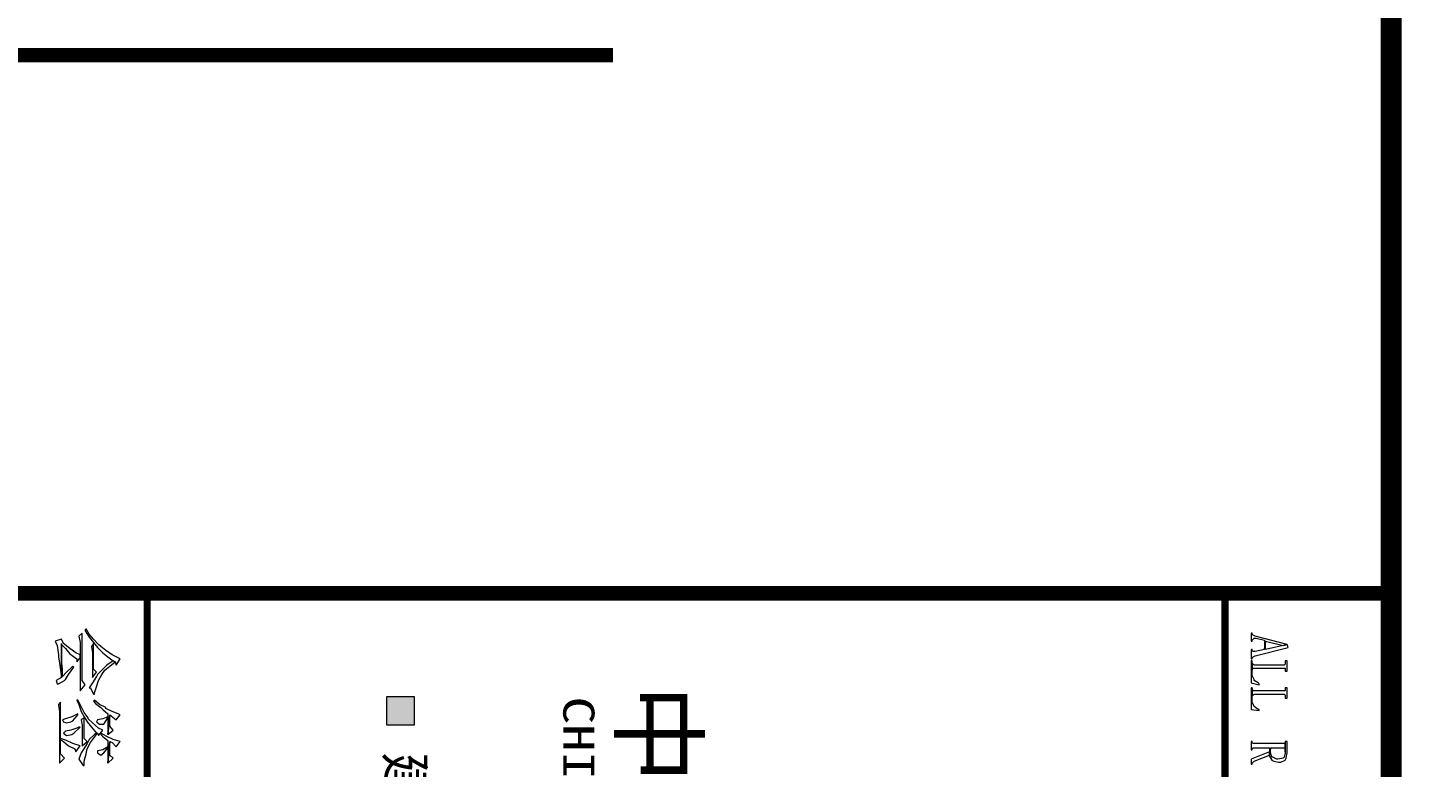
# Model space of a CAD drawing. Header units: millimetres. Extents: x 53009415 to 54059915, y 20499171 to 20796171.
# Drawn here: x 53812073 to 53845165, y 20529980 to 20547790 of the extents above; entities that cross this region are included whole.
import ezdxf

# ---------------------------------------------------------------- set-up
doc = ezdxf.new("R2010")
doc.units = ezdxf.units.MM
doc.header["$LTSCALE"] = 1000
doc.layers.add('DIM_SYMB', color=3, linetype='Continuous')
doc.layers.add('PUB_TITLE', color=7, linetype='Continuous', lineweight=20)
doc.styles.add('宋体', font='')
doc.styles.get('宋体').set_extended_font_data('宋体')

# ---------------------------------------------------------------- blocks, each defined once
blk = doc.blocks.new('2015AACI_TQ_A2')
at = {"layer": 'PUB_TITLE'}
blk.add_hatch(color=256, dxfattribs=at).paths.add_polyline_path([(-5366.8, 35160.8), (-5366.8, 35295.8), (-5501.8, 35295.8), (-5501.8, 35160.8)])
for points, const_width in [([(-6000, 40000), (-6000, 0)], 70), ([(-6000, 39200), (0, 39200)], 35), ([(-6000, 34007.9), (0, 34007.9)], 35)]:
    blk.add_lwpolyline(points, dxfattribs=dict(at, const_width=const_width))
for points in [[(-6000, 39200), (0, 39200), (0, 40000), (-6000, 40000)], [(-6000, 0), (0, 0), (0, 40000), (-6000, 40000)], [(-5501.8, 35160.8), (-5366.8, 35160.8), (-5366.8, 35295.8), (-5501.8, 35295.8)]]:
    blk.add_lwpolyline(points, close=True, dxfattribs=at)
at = {"layer": 'PUB_TITLE', "lineweight": 0}
for points in [[(-5754.2, 39499.2), (-5794, 39344.9), (-5799, 39335), (-5804, 39330), (-5809, 39330), (-5809, 39325), (-5769.2, 39325), (-5769.2, 39330), (-5774.1, 39330), (-5784.1, 39340), (-5784.1, 39349.9), (-5774.1, 39389.7), (-5729.3, 39389.7), (-5769.2, 39394.7), (-5749.3, 39479.3), (-5749.3, 39479.3)], [(-5739.3, 39504.2), (-5754.2, 39499.2), (-5749.3, 39479.3), (-5729.3, 39394.7), (-5769.2, 39394.7), (-5729.3, 39389.7), (-5719.4, 39344.9), (-5719.4, 39335), (-5724.4, 39330), (-5729.3, 39330), (-5729.3, 39325), (-5684.6, 39325), (-5684.6, 39330), (-5689.5, 39330), (-5694.5, 39335), (-5699.5, 39344.9)], [(-5624.8, 39499.2), (-5674.6, 39499.2), (-5674.6, 39489.2), (-5664.7, 39489.2), (-5659.7, 39489.2), (-5654.7, 39484.3), (-5654.7, 39340), (-5659.7, 39335), (-5664.7, 39330), (-5629.8, 39330), (-5639.8, 39335), (-5639.8, 39340), (-5639.8, 39484.3), (-5639.8, 39489.2), (-5629.8, 39489.2), (-5624.8, 39489.2)], [(-5495.5, 39499.2), (-5545.2, 39499.2), (-5545.2, 39489.2), (-5540.3, 39489.2), (-5530.3, 39489.2), (-5530.3, 39484.3), (-5530.3, 39340), (-5530.3, 39335), (-5540.3, 39330), (-5505.4, 39330), (-5510.4, 39335), (-5515.4, 39340), (-5515.4, 39484.3), (-5510.4, 39489.2), (-5505.4, 39489.2), (-5495.5, 39489.2)], [(-5231.7, 39499.2), (-5286.5, 39499.2), (-5286.5, 39489.2), (-5281.5, 39489.2), (-5236.7, 39489.2), (-5231.7, 39489.2), (-5211.8, 39484.3), (-5206.9, 39479.3), (-5201.9, 39454.4), (-5201.9, 39449.4), (-5211.8, 39429.5), (-5211.8, 39424.6), (-5236.7, 39419.6), (-5256.6, 39419.6), (-5216.8, 39414.6), (-5196.9, 39424.6), (-5191.9, 39434.5), (-5186.9, 39459.4), (-5186.9, 39469.3), (-5196.9, 39489.2), (-5206.9, 39494.2)], [(-5281.5, 39489.2), (-5276.5, 39489.2), (-5276.5, 39484.3), (-5276.5, 39340), (-5276.5, 39335), (-5281.5, 39330), (-5286.5, 39330), (-5286.5, 39325), (-5246.7, 39325), (-5246.7, 39330), (-5251.6, 39330), (-5256.6, 39335), (-5256.6, 39340), (-5256.6, 39414.6), (-5236.7, 39414.6), (-5221.8, 39414.6), (-5216.8, 39414.6), (-5256.6, 39419.6), (-5256.6, 39484.3), (-5256.6, 39489.2), (-5251.6, 39489.2), (-5236.7, 39489.2)], [(-5221.8, 39414.6), (-5236.7, 39414.6), (-5201.9, 39325), (-5177, 39325), (-5177, 39330), (-5182, 39330), (-5186.9, 39335), (-5191.9, 39340)], [(-5565.1, 39364.8), (-5570.1, 39359.9), (-5580.1, 39340), (-5585, 39340), (-5604.9, 39330), (-5629.8, 39330), (-5664.7, 39330), (-5674.6, 39330), (-5674.6, 39325), (-5570.1, 39325), (-5560.2, 39364.8)], [(-5440.7, 39364.8), (-5440.7, 39359.9), (-5455.7, 39340), (-5455.7, 39340), (-5475.6, 39330), (-5505.4, 39330), (-5540.3, 39330), (-5545.2, 39330), (-5545.2, 39325), (-5440.7, 39325), (-5435.8, 39364.8)], [(-5684.6, 33878.7), (-5689.5, 33868.8), (-5704.5, 33838.9), (-5724.4, 33809.1), (-5744.3, 33784.2), (-5754.2, 33774.2), (-5779.1, 33749.3), (-5804, 33729.4), (-5828.9, 33714.5), (-5823.9, 33709.5), (-5818.9, 33709.5), (-5789.1, 33729.4), (-5764.2, 33749.3), (-5739.3, 33769.2), (-5739.3, 33769.2), (-5714.4, 33794.1), (-5694.5, 33819), (-5674.6, 33843.9), (-5669.6, 33853.8), (-5654.7, 33858.8)], [(-5669.6, 33853.8), (-5674.6, 33843.9), (-5674.6, 33843.9), (-5654.7, 33814), (-5634.8, 33794.1), (-5609.9, 33769.2), (-5600, 33764.3), (-5570.1, 33744.4), (-5545.2, 33729.4), (-5545.2, 33734.4), (-5515.4, 33749.3), (-5515.4, 33754.3), (-5520.4, 33754.3), (-5550.2, 33764.3), (-5580.1, 33774.2), (-5609.9, 33789.2), (-5629.8, 33804.1), (-5649.7, 33829)], [(-5415.9, 33878.7), (-5420.8, 33868.8), (-5430.8, 33838.9), (-5445.7, 33809.1), (-5450.7, 33809.1), (-5465.6, 33779.2), (-5485.5, 33754.3), (-5480.5, 33749.3), (-5470.6, 33759.3), (-5450.7, 33784.2), (-5440.7, 33794.1), (-5420.8, 33819), (-5405.9, 33819), (-5400.9, 33819), (-5321.3, 33819), (-5415.9, 33829), (-5410.9, 33833.9), (-5391, 33858.8)], [(-5341.2, 33843.9), (-5361.1, 33829), (-5415.9, 33829), (-5321.3, 33819)], [(-5286.5, 33878.7), (-5286.5, 33878.7), (-5296.4, 33843.9), (-5311.4, 33814), (-5326.3, 33784.2), (-5321.3, 33784.2), (-5311.4, 33794.1), (-5291.4, 33819), (-5261.6, 33819), (-5256.6, 33819), (-5182, 33819), (-5286.5, 33829), (-5281.5, 33838.9), (-5261.6, 33858.8)], [(-5206.9, 33843.9), (-5221.8, 33829), (-5286.5, 33829), (-5182, 33819)], [(-5619.9, 33764.3), (-5634.8, 33749.3), (-5759.2, 33749.3), (-5744.3, 33739.4), (-5714.4, 33744.4), (-5595, 33744.4)], [(-5341.2, 33794.1), (-5351.2, 33774.2), (-5376, 33744.4), (-5395.9, 33724.5), (-5400.9, 33724.5), (-5425.8, 33704.6), (-5455.7, 33689.6), (-5485.5, 33674.7), (-5485.5, 33669.7), (-5465.6, 33679.7), (-5430.8, 33689.6), (-5405.9, 33704.6), (-5381, 33719.5), (-5356.1, 33739.4), (-5326.3, 33764.3), (-5326.3, 33769.2), (-5316.3, 33774.2)], [(-5400.9, 33819), (-5405.9, 33819), (-5395.9, 33794.1), (-5391, 33769.2), (-5381, 33764.3), (-5371.1, 33779.2), (-5371.1, 33799.1), (-5371.1, 33799.1)], [(-5326.3, 33769.2), (-5326.3, 33764.3), (-5321.3, 33754.3), (-5296.4, 33729.4), (-5276.5, 33719.5), (-5246.7, 33699.6), (-5231.7, 33689.6), (-5201.9, 33679.7), (-5201.9, 33679.7), (-5172, 33699.6), (-5172, 33704.6), (-5191.9, 33704.6), (-5226.8, 33714.5), (-5251.6, 33719.5), (-5281.5, 33734.4), (-5301.4, 33749.3)], [(-5256.6, 33819), (-5261.6, 33819), (-5246.7, 33794.1), (-5241.7, 33769.2), (-5231.7, 33769.2), (-5221.8, 33784.2), (-5231.7, 33799.1), (-5231.7, 33799.1)], [(-5560.2, 33709.5), (-5580.1, 33694.6), (-5809, 33694.6), (-5794, 33679.7), (-5764.2, 33684.7), (-5704.5, 33684.7), (-5689.5, 33684.7), (-5530.3, 33684.7)], [(-5286.5, 33719.5), (-5301.4, 33704.6), (-5400.9, 33704.6), (-5391, 33689.6), (-5366.1, 33694.6), (-5266.6, 33694.6)], [(-5689.5, 33684.7), (-5704.5, 33684.7), (-5714.4, 33664.7), (-5734.3, 33634.9), (-5759.2, 33605), (-5779.1, 33595.1), (-5769.2, 33565.2), (-5749.3, 33575.2), (-5704.5, 33580.2), (-5694.5, 33580.2), (-5664.7, 33585.1), (-5629.8, 33590.1), (-5595, 33595.1), (-5759.2, 33595.1), (-5754.2, 33595.1), (-5734.3, 33615), (-5709.4, 33634.9), (-5684.6, 33669.7), (-5669.6, 33669.7)], [(-5644.8, 33654.8), (-5649.7, 33649.8), (-5644.8, 33644.8), (-5619.9, 33620), (-5600, 33600.1), (-5634.8, 33600.1), (-5679.6, 33595.1), (-5709.4, 33595.1), (-5739.3, 33595.1), (-5759.2, 33595.1), (-5595, 33595.1), (-5580.1, 33570.2), (-5565.1, 33575.2), (-5565.1, 33580.2), (-5580.1, 33610), (-5585, 33615), (-5609.9, 33629.9)], [(-5415.9, 33674.7), (-5420.8, 33674.7), (-5405.9, 33644.8), (-5395.9, 33615), (-5391, 33600.1), (-5381, 33605), (-5376, 33620), (-5381, 33639.9), (-5386, 33649.8)], [(-5356.1, 33684.7), (-5356.1, 33679.7), (-5351.2, 33669.7), (-5341.2, 33639.9), (-5336.2, 33615), (-5326.3, 33605), (-5316.3, 33620), (-5321.3, 33644.8), (-5326.3, 33654.8)], [(-5266.6, 33684.7), (-5266.6, 33684.7), (-5276.5, 33649.8), (-5291.4, 33620), (-5301.4, 33590.1), (-5296.4, 33590.1), (-5286.5, 33605), (-5266.6, 33629.9), (-5251.6, 33659.8), (-5236.7, 33664.7)], [(-5206.9, 33610), (-5226.8, 33590.1), (-5296.4, 33590.1), (-5301.4, 33590.1), (-5475.6, 33590.1), (-5465.6, 33580.2), (-5460.6, 33580.2), (-5430.8, 33585.1), (-5182, 33585.1)]]:
    blk.add_lwpolyline(points, close=True, dxfattribs=at)
at = {"layer": 'PUB_TITLE', "style": '宋体'}
for s, height, p in [('中联合创设计有限公司', 350, (-5561.2, 36293.7)), ('建筑行业（建筑工程）甲级', 186.523, (-5236.6, 35160.1))]:
    blk.add_text(s, height=height, dxfattribs=at).set_placement(p)
at = {"layer": 'PUB_TITLE', "style": '宋体', "width": 1.3}
blk.add_text('CHINA UNITED CREATIVE DESIGN CO.LTD', height=150, dxfattribs=at).set_placement((-5503, 36012.5))

msp = doc.modelspace()

# ---------------------------------------------------------------- linework, layer by layer
at = {"layer": 'DIM_SYMB', "const_width": 350}
msp.add_lwpolyline([(53807787.503, 20547124.047), (53826173.578, 20547124.047)], dxfattribs=at)
at = {"layer": 'PUB_TITLE', "const_width": 500}
msp.add_lwpolyline([(53644915.383, 20783670.783), (53644915.383, 20504170.783), (53844915.383, 20504170.783), (53844915.383, 20783670.783)], close=True, dxfattribs=at)

# ---------------------------------------------------------------- block references
at = {"layer": 'PUB_TITLE', "xscale": 5, "yscale": 5, "zscale": 5, "rotation": 270}
msp.add_blockref('2015AACI_TQ_A2', (53644915.383, 20504170.783), dxfattribs=at)

doc.saveas('drawing.dxf')
